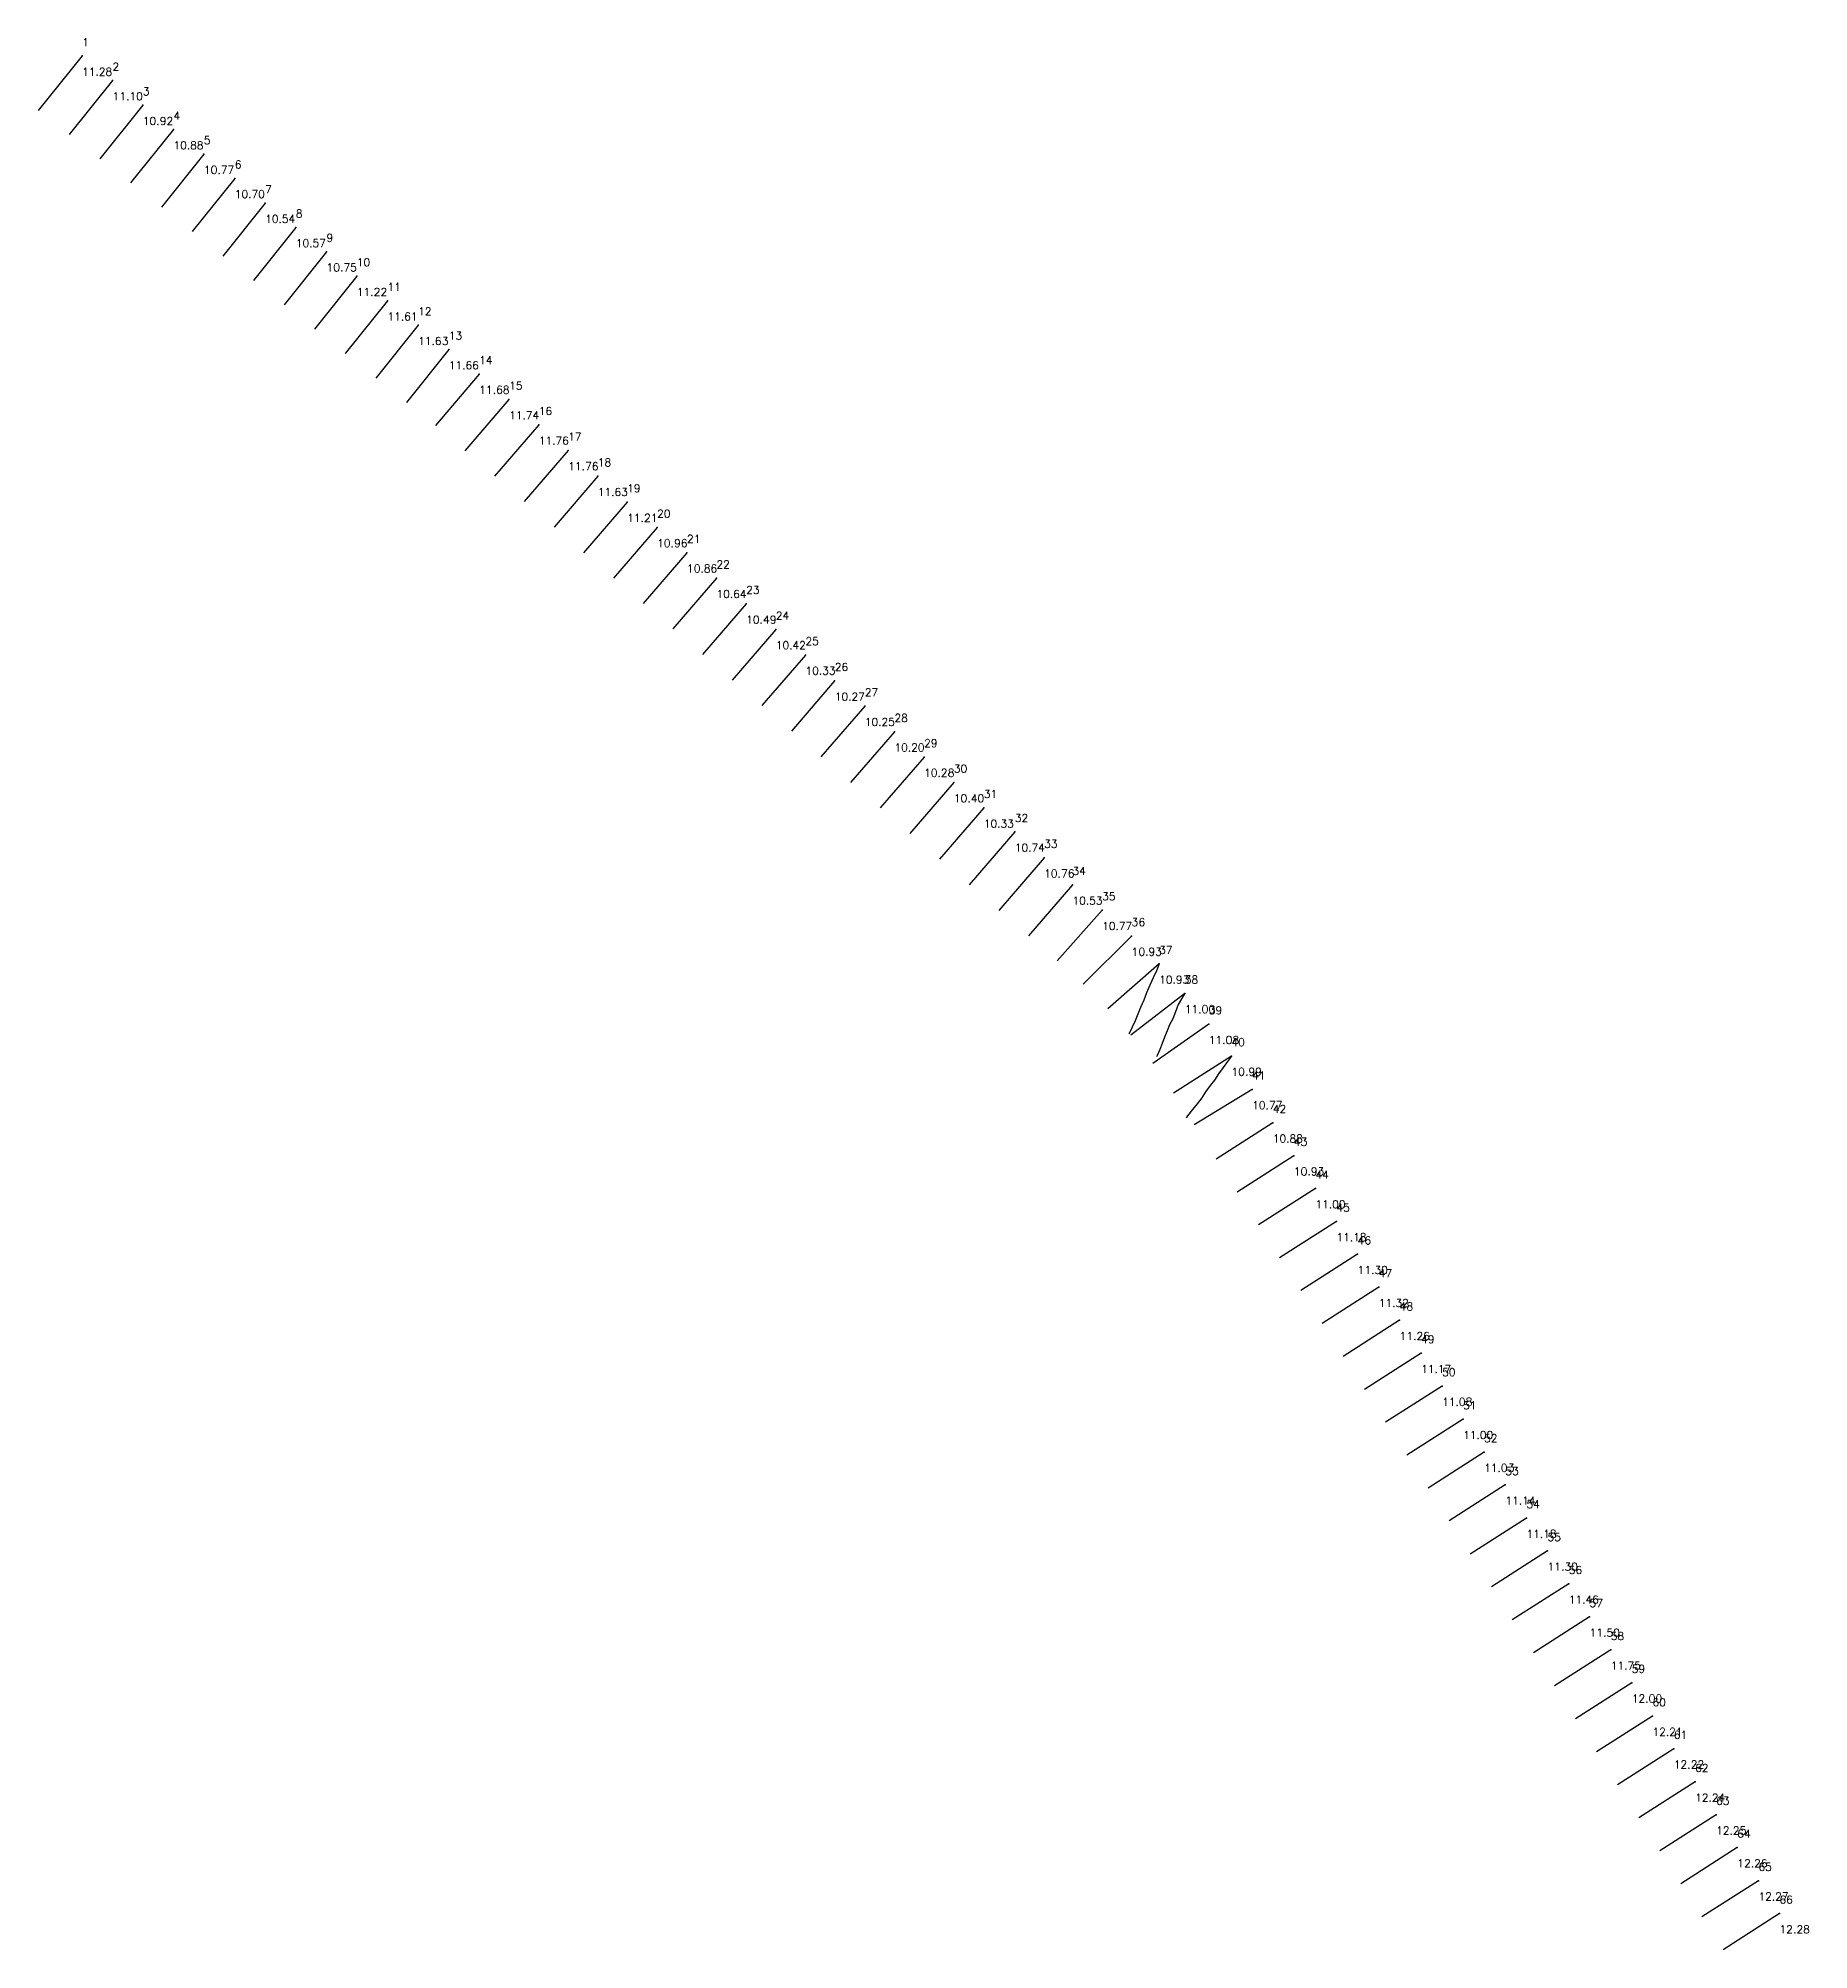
# Model space of a CAD drawing. Extents: x 748776.3 to 748844.2, y 8930533.9 to 8930607.2.
import ezdxf

# ---------------------------------------------------------------- set-up
doc = ezdxf.new("R2010")
doc.units = 0
for name, color, linetype in [('Hole', 7, 'Continuous'), ('Length', 7, 'Continuous'), ('Number', 7, 'Continuous'), ('Real Hole', 7, 'Continuous'), ('Theoretical Hole', 7, 'Continuous')]:
    doc.layers.add(name, color=color, linetype=linetype)
doc.styles.get("Standard").update_dxf_attribs({"font": 'simplex.shx'})

msp = doc.modelspace()

# ---------------------------------------------------------------- linework, layer by layer
at = {"layer": 'Hole', "color": 244, "true_color": 0x0a11ff}
for p in [(748778.03, 8930606.51, 210.97), (748779.2, 8930605.57, 210.78), (748780.36, 8930604.62, 210.6), (748781.53, 8930603.69, 210.56), (748782.7, 8930602.75, 210.45), (748783.88, 8930601.82, 210.38), (748785.04, 8930600.87, 210.22), (748786.22, 8930599.94, 210.24), (748787.4, 8930599.01, 210.43), (748788.56, 8930598.07, 210.92), (748789.73, 8930597.13, 211.31), (748790.91, 8930596.19, 211.34), (748792.08, 8930595.26, 211.37), (748793.25, 8930594.32, 211.39), (748794.39, 8930593.34, 211.45), (748795.53, 8930592.37, 211.47), (748796.66, 8930591.39, 211.48), (748797.79, 8930590.4, 211.34), (748798.92, 8930589.41, 210.92), (748800.07, 8930588.44, 210.66), (748801.21, 8930587.47, 210.56), (748802.34, 8930586.49, 210.33), (748803.48, 8930585.51, 210.17), (748804.61, 8930584.53, 210.11), (748805.75, 8930583.55, 210.01), (748806.87, 8930582.56, 209.95), (748808.02, 8930581.59, 209.92), (748809.16, 8930580.61, 209.87), (748810.3, 8930579.64, 209.95), (748811.44, 8930578.66, 210.08), (748812.58, 8930577.69, 210), (748813.77, 8930576.77, 210.41), (748814.9, 8930575.78, 210.42), (748815.98, 8930574.74, 210.21), (748817.12, 8930573.77, 210.45), (748818.25, 8930572.78, 210.62), (748819.3, 8930571.71, 210.64), (748820.29, 8930570.58, 210.72), (748821.21, 8930569.4, 210.78), (748822.08, 8930568.18, 210.67), (748822.87, 8930566.9, 210.45), (748823.66, 8930565.62, 210.57), (748824.47, 8930564.36, 210.62), (748825.29, 8930563.1, 210.69), (748826.1, 8930561.84, 210.87), (748826.91, 8930560.58, 211), (748827.72, 8930559.32, 211.02), (748828.52, 8930558.05, 210.96), (748829.34, 8930556.79, 210.87), (748830.15, 8930555.53, 210.78), (748830.95, 8930554.26, 210.7), (748831.76, 8930553, 210.73), (748832.57, 8930551.74, 210.84), (748833.38, 8930550.47, 210.88), (748834.19, 8930549.21, 211.01), (748835, 8930547.95, 211.16), (748835.8, 8930546.68, 211.21), (748836.61, 8930545.42, 211.46), (748837.42, 8930544.16, 211.72), (748838.21, 8930542.88, 211.94), (748839.03, 8930541.63, 211.95), (748839.84, 8930540.36, 211.96), (748840.65, 8930539.1, 211.98), (748841.46, 8930537.84, 211.99), (748842.27, 8930536.57, 212), (748843.08, 8930535.31, 212.01)]:
    msp.add_point(p, dxfattribs=at)
at = {"layer": 'Real Hole', "color": 1, "true_color": 0xff0000}
for points in [[(748819.3, 8930571.71, 210.64), (748819.208, 8930571.445, 209.68), (748819.079, 8930571.181, 208.724), (748818.949, 8930570.891, 207.776), (748818.821, 8930570.604, 206.827), (748818.718, 8930570.32, 205.873), (748818.595, 8930570.046, 204.92), (748818.482, 8930569.783, 203.961), (748818.386, 8930569.524, 203), (748818.274, 8930569.291, 202.035), (748818.152, 8930569.041, 201.074), (748818.141, 8930569.016, 200.978)], [(748820.29, 8930570.58, 210.72), (748820.163, 8930570.367, 209.751), (748820.038, 8930570.151, 208.783), (748819.93, 8930569.873, 207.828), (748819.824, 8930569.605, 206.871), (748819.707, 8930569.375, 205.905), (748819.616, 8930569.14, 204.937), (748819.514, 8930568.898, 203.972), (748819.419, 8930568.664, 203.004), (748819.325, 8930568.432, 202.036), (748819.223, 8930568.197, 201.07), (748819.202, 8930568.153, 200.876)], [(748822.08, 8930568.18, 210.67), (748821.922, 8930567.97, 209.705), (748821.756, 8930567.734, 208.748), (748821.574, 8930567.498, 207.793), (748821.425, 8930567.258, 206.834), (748821.263, 8930567.044, 205.871), (748821.087, 8930566.813, 204.914), (748820.935, 8930566.572, 203.955), (748820.759, 8930566.348, 202.996), (748820.579, 8930566.128, 202.038), (748820.388, 8930565.884, 201.087), (748820.336, 8930565.81, 200.801)]]:
    msp.add_polyline3d(points, dxfattribs=at)
at = {"layer": 'Theoretical Hole', "color": 244, "true_color": 0x0a11ff}
for p, q in [((748778.03, 8930606.51, 210.97), (748776.35, 8930604.426, 200.012)), ((748779.2, 8930605.57, 210.78), (748777.53, 8930603.498, 200.004)), ((748780.36, 8930604.62, 210.6), (748778.706, 8930602.567, 200.003)), ((748781.53, 8930603.69, 210.56), (748779.884, 8930601.648, 200.001)), ((748782.7, 8930602.75, 210.45), (748781.07, 8930600.71, 200.001)), ((748783.88, 8930601.82, 210.38), (748782.249, 8930599.778, 200.004)), ((748785.04, 8930600.87, 210.22), (748783.42, 8930598.842, 200.005)), ((748786.22, 8930599.94, 210.24), (748784.595, 8930597.906, 199.996)), ((748787.4, 8930599.01, 210.43), (748785.771, 8930596.971, 200.002)), ((748788.56, 8930598.07, 210.92), (748786.938, 8930596.04, 200.005)), ((748789.73, 8930597.13, 211.31), (748788.11, 8930595.102, 199.994)), ((748790.91, 8930596.19, 211.34), (748789.291, 8930594.163, 200.003)), ((748792.08, 8930595.26, 211.37), (748790.46, 8930593.232, 200.002)), ((748793.25, 8930594.32, 211.39), (748791.568, 8930592.346, 200.002)), ((748794.39, 8930593.34, 211.45), (748792.7, 8930591.378, 199.999)), ((748795.53, 8930592.37, 211.47), (748793.839, 8930590.407, 199.999)), ((748796.66, 8930591.39, 211.48), (748794.975, 8930589.434, 200.007)), ((748797.79, 8930590.4, 211.34), (748796.115, 8930588.455, 199.997)), ((748798.92, 8930589.41, 210.92), (748797.251, 8930587.472, 200.006)), ((748800.07, 8930588.44, 210.66), (748798.395, 8930586.496, 200.005)), ((748801.21, 8930587.47, 210.56), (748799.53, 8930585.52, 200.009)), ((748802.34, 8930586.49, 210.33), (748800.667, 8930584.548, 200.003)), ((748803.48, 8930585.51, 210.17), (748801.809, 8930583.57, 199.997)), ((748804.61, 8930584.53, 210.11), (748802.941, 8930582.592, 200.009)), ((748805.75, 8930583.55, 210.01), (748804.083, 8930581.614, 200.001)), ((748806.87, 8930582.56, 209.95), (748805.211, 8930580.634, 200)), ((748808.02, 8930581.59, 209.92), (748806.346, 8930579.647, 199.996)), ((748809.16, 8930580.61, 209.87), (748807.483, 8930578.663, 199.999)), ((748810.3, 8930579.64, 209.95), (748808.618, 8930577.687, 199.998)), ((748811.44, 8930578.66, 210.08), (748809.754, 8930576.703, 200.006)), ((748812.58, 8930577.69, 210), (748810.891, 8930575.729, 199.999)), ((748813.77, 8930576.77, 210.41), (748812.027, 8930574.746, 200.007)), ((748814.9, 8930575.78, 210.42), (748813.158, 8930573.758, 199.996)), ((748815.98, 8930574.74, 210.21), (748814.293, 8930572.781, 200.002)), ((748817.12, 8930573.77, 210.45), (748815.399, 8930571.826, 199.998)), ((748818.25, 8930572.78, 210.62), (748816.39, 8930570.929, 200.01)), ((748819.3, 8930571.71, 210.64), (748817.336, 8930569.987, 200.027)), ((748820.29, 8930570.58, 210.72), (748818.224, 8930568.98, 200.035)), ((748821.21, 8930569.4, 210.78), (748819.06, 8930567.899, 200.015)), ((748822.08, 8930568.18, 210.67), (748819.85, 8930566.759, 200.003)), ((748822.87, 8930566.9, 210.45), (748820.651, 8930565.542, 199.999)), ((748823.66, 8930565.62, 210.57), (748821.485, 8930564.227, 200.001)), ((748824.47, 8930564.36, 210.62), (748822.293, 8930562.966, 200)), ((748825.29, 8930563.1, 210.69), (748823.11, 8930561.704, 199.999)), ((748826.1, 8930561.84, 210.87), (748823.92, 8930560.444, 199.994)), ((748826.91, 8930560.58, 211), (748824.736, 8930559.187, 199.999)), ((748827.72, 8930559.32, 211.02), (748825.548, 8930557.929, 199.998)), ((748828.52, 8930558.05, 210.96), (748826.36, 8930556.666, 199.996)), ((748829.34, 8930556.79, 210.87), (748827.17, 8930555.4, 200.001)), ((748830.15, 8930555.53, 210.78), (748827.985, 8930554.143, 200.003)), ((748830.95, 8930554.26, 210.7), (748828.795, 8930552.88, 200.002)), ((748831.76, 8930553, 210.73), (748829.609, 8930551.622, 200)), ((748832.57, 8930551.74, 210.84), (748830.417, 8930550.361, 199.997)), ((748833.38, 8930550.47, 210.88), (748831.229, 8930549.092, 199.996)), ((748834.19, 8930549.21, 211.01), (748832.035, 8930547.83, 200.004)), ((748835, 8930547.95, 211.16), (748832.839, 8930546.566, 199.991)), ((748835.8, 8930546.68, 211.21), (748833.65, 8930545.303, 199.997)), ((748836.61, 8930545.42, 211.46), (748834.457, 8930544.041, 199.992)), ((748837.42, 8930544.16, 211.72), (748835.26, 8930542.777, 199.997)), ((748838.21, 8930542.88, 211.94), (748836.067, 8930541.507, 199.998)), ((748839.03, 8930541.63, 211.95), (748836.875, 8930540.25, 200.001)), ((748839.84, 8930540.36, 211.96), (748837.681, 8930538.978, 199.991)), ((748840.65, 8930539.1, 211.98), (748838.489, 8930537.717, 200.002)), ((748841.46, 8930537.84, 211.99), (748839.297, 8930536.456, 200.002)), ((748842.27, 8930536.57, 212), (748840.103, 8930535.184, 200.003)), ((748843.08, 8930535.31, 212.01), (748840.913, 8930533.924, 200.002))]:
    msp.add_line(p, q, dxfattribs=at)

# ---------------------------------------------------------------- texts
at = {"layer": 'Length', "color": 244, "true_color": 0x0a11ff}
for s, p in [('11.28', (748778.03, 8930605.756, 210.97)), ('11.10', (748779.2, 8930604.816, 210.78)), ('10.92', (748780.36, 8930603.866, 210.6)), ('10.88', (748781.53, 8930602.936, 210.56)), ('10.77', (748782.7, 8930601.996, 210.45)), ('10.70', (748783.88, 8930601.066, 210.38)), ('10.54', (748785.04, 8930600.116, 210.22)), ('10.57', (748786.22, 8930599.186, 210.24)), ('10.75', (748787.4, 8930598.256, 210.43)), ('11.22', (748788.56, 8930597.316, 210.92)), ('11.61', (748789.73, 8930596.376, 211.31)), ('11.63', (748790.91, 8930595.436, 211.34)), ('11.66', (748792.08, 8930594.506, 211.37)), ('11.68', (748793.25, 8930593.566, 211.39)), ('11.74', (748794.39, 8930592.586, 211.45)), ('11.76', (748795.53, 8930591.616, 211.47)), ('11.76', (748796.66, 8930590.636, 211.48)), ('11.63', (748797.79, 8930589.646, 211.34)), ('11.21', (748798.92, 8930588.656, 210.92)), ('10.96', (748800.07, 8930587.686, 210.66)), ('10.86', (748801.21, 8930586.716, 210.56)), ('10.64', (748802.34, 8930585.736, 210.33)), ('10.49', (748803.48, 8930584.756, 210.17)), ('10.42', (748804.61, 8930583.776, 210.11)), ('10.33', (748805.75, 8930582.796, 210.01)), ('10.27', (748806.87, 8930581.806, 209.95)), ('10.25', (748808.02, 8930580.836, 209.92)), ('10.20', (748809.16, 8930579.856, 209.87)), ('10.28', (748810.3, 8930578.886, 209.95)), ('10.40', (748811.44, 8930577.906, 210.08)), ('10.33', (748812.58, 8930576.936, 210)), ('10.74', (748813.77, 8930576.016, 210.41)), ('10.76', (748814.9, 8930575.026, 210.42)), ('10.53', (748815.98, 8930573.986, 210.21)), ('10.77', (748817.12, 8930573.016, 210.45)), ('10.93', (748818.25, 8930572.026, 210.62)), ('10.93', (748819.3, 8930570.956, 210.64)), ('11.00', (748820.29, 8930569.826, 210.72)), ('11.08', (748821.21, 8930568.646, 210.78)), ('10.99', (748822.08, 8930567.426, 210.67)), ('10.77', (748822.87, 8930566.146, 210.45)), ('10.88', (748823.66, 8930564.866, 210.57)), ('10.93', (748824.47, 8930563.606, 210.62)), ('11.00', (748825.29, 8930562.346, 210.69)), ('11.18', (748826.1, 8930561.086, 210.87)), ('11.30', (748826.91, 8930559.826, 211)), ('11.32', (748827.72, 8930558.566, 211.02)), ('11.26', (748828.52, 8930557.296, 210.96)), ('11.17', (748829.34, 8930556.036, 210.87)), ('11.08', (748830.15, 8930554.776, 210.78)), ('11.00', (748830.95, 8930553.506, 210.7)), ('11.03', (748831.76, 8930552.246, 210.73)), ('11.14', (748832.57, 8930550.986, 210.84)), ('11.18', (748833.38, 8930549.716, 210.88)), ('11.30', (748834.19, 8930548.456, 211.01)), ('11.46', (748835, 8930547.196, 211.16)), ('11.50', (748835.8, 8930545.926, 211.21)), ('11.75', (748836.61, 8930544.666, 211.46)), ('12.00', (748837.42, 8930543.406, 211.72)), ('12.21', (748838.21, 8930542.126, 211.94)), ('12.22', (748839.03, 8930540.876, 211.95)), ('12.24', (748839.84, 8930539.606, 211.96)), ('12.25', (748840.65, 8930538.346, 211.98)), ('12.26', (748841.46, 8930537.086, 211.99)), ('12.27', (748842.27, 8930535.816, 212)), ('12.28', (748843.08, 8930534.556, 212.01))]:
    msp.add_text(s, height=0.3, dxfattribs=at).set_placement(p)
at = {"layer": 'Number', "color": 244, "true_color": 0x0a11ff}
for s, p in [('1', (748778.03, 8930606.891, 210.97)), ('2', (748779.2, 8930605.951, 210.78)), ('3', (748780.36, 8930605.001, 210.6)), ('4', (748781.53, 8930604.071, 210.56)), ('5', (748782.7, 8930603.131, 210.45)), ('6', (748783.88, 8930602.201, 210.38)), ('7', (748785.04, 8930601.251, 210.22)), ('8', (748786.22, 8930600.321, 210.24)), ('9', (748787.4, 8930599.391, 210.43)), ('10', (748788.56, 8930598.451, 210.92)), ('11', (748789.73, 8930597.511, 211.31)), ('12', (748790.91, 8930596.571, 211.34)), ('13', (748792.08, 8930595.641, 211.37)), ('14', (748793.25, 8930594.701, 211.39)), ('15', (748794.39, 8930593.721, 211.45)), ('16', (748795.53, 8930592.751, 211.47)), ('17', (748796.66, 8930591.771, 211.48)), ('18', (748797.79, 8930590.781, 211.34)), ('19', (748798.92, 8930589.791, 210.92)), ('20', (748800.07, 8930588.821, 210.66)), ('21', (748801.21, 8930587.851, 210.56)), ('22', (748802.34, 8930586.871, 210.33)), ('23', (748803.48, 8930585.891, 210.17)), ('24', (748804.61, 8930584.911, 210.11)), ('25', (748805.75, 8930583.931, 210.01)), ('26', (748806.87, 8930582.941, 209.95)), ('27', (748808.02, 8930581.971, 209.92)), ('28', (748809.16, 8930580.991, 209.87)), ('29', (748810.3, 8930580.021, 209.95)), ('30', (748811.44, 8930579.041, 210.08)), ('31', (748812.58, 8930578.071, 210)), ('32', (748813.77, 8930577.151, 210.41)), ('33', (748814.9, 8930576.161, 210.42)), ('34', (748815.98, 8930575.121, 210.21)), ('35', (748817.12, 8930574.151, 210.45)), ('36', (748818.25, 8930573.161, 210.62)), ('37', (748819.3, 8930572.091, 210.64)), ('38', (748820.29, 8930570.961, 210.72)), ('39', (748821.21, 8930569.781, 210.78)), ('40', (748822.08, 8930568.561, 210.67)), ('41', (748822.87, 8930567.281, 210.45)), ('42', (748823.66, 8930566.001, 210.57)), ('43', (748824.47, 8930564.741, 210.62)), ('44', (748825.29, 8930563.481, 210.69)), ('45', (748826.1, 8930562.221, 210.87)), ('46', (748826.91, 8930560.961, 211)), ('47', (748827.72, 8930559.701, 211.02)), ('48', (748828.52, 8930558.431, 210.96)), ('49', (748829.34, 8930557.171, 210.87)), ('50', (748830.15, 8930555.911, 210.78)), ('51', (748830.95, 8930554.641, 210.7)), ('52', (748831.76, 8930553.381, 210.73)), ('53', (748832.57, 8930552.121, 210.84)), ('54', (748833.38, 8930550.851, 210.88)), ('55', (748834.19, 8930549.591, 211.01)), ('56', (748835, 8930548.331, 211.16)), ('57', (748835.8, 8930547.061, 211.21)), ('58', (748836.61, 8930545.801, 211.46)), ('59', (748837.42, 8930544.541, 211.72)), ('60', (748838.21, 8930543.261, 211.94)), ('61', (748839.03, 8930542.011, 211.95)), ('62', (748839.84, 8930540.741, 211.96)), ('63', (748840.65, 8930539.481, 211.98)), ('64', (748841.46, 8930538.221, 211.99)), ('65', (748842.27, 8930536.951, 212)), ('66', (748843.08, 8930535.691, 212.01))]:
    msp.add_text(s, height=0.3, dxfattribs=at).set_placement(p)

doc.saveas('drawing.dxf')
